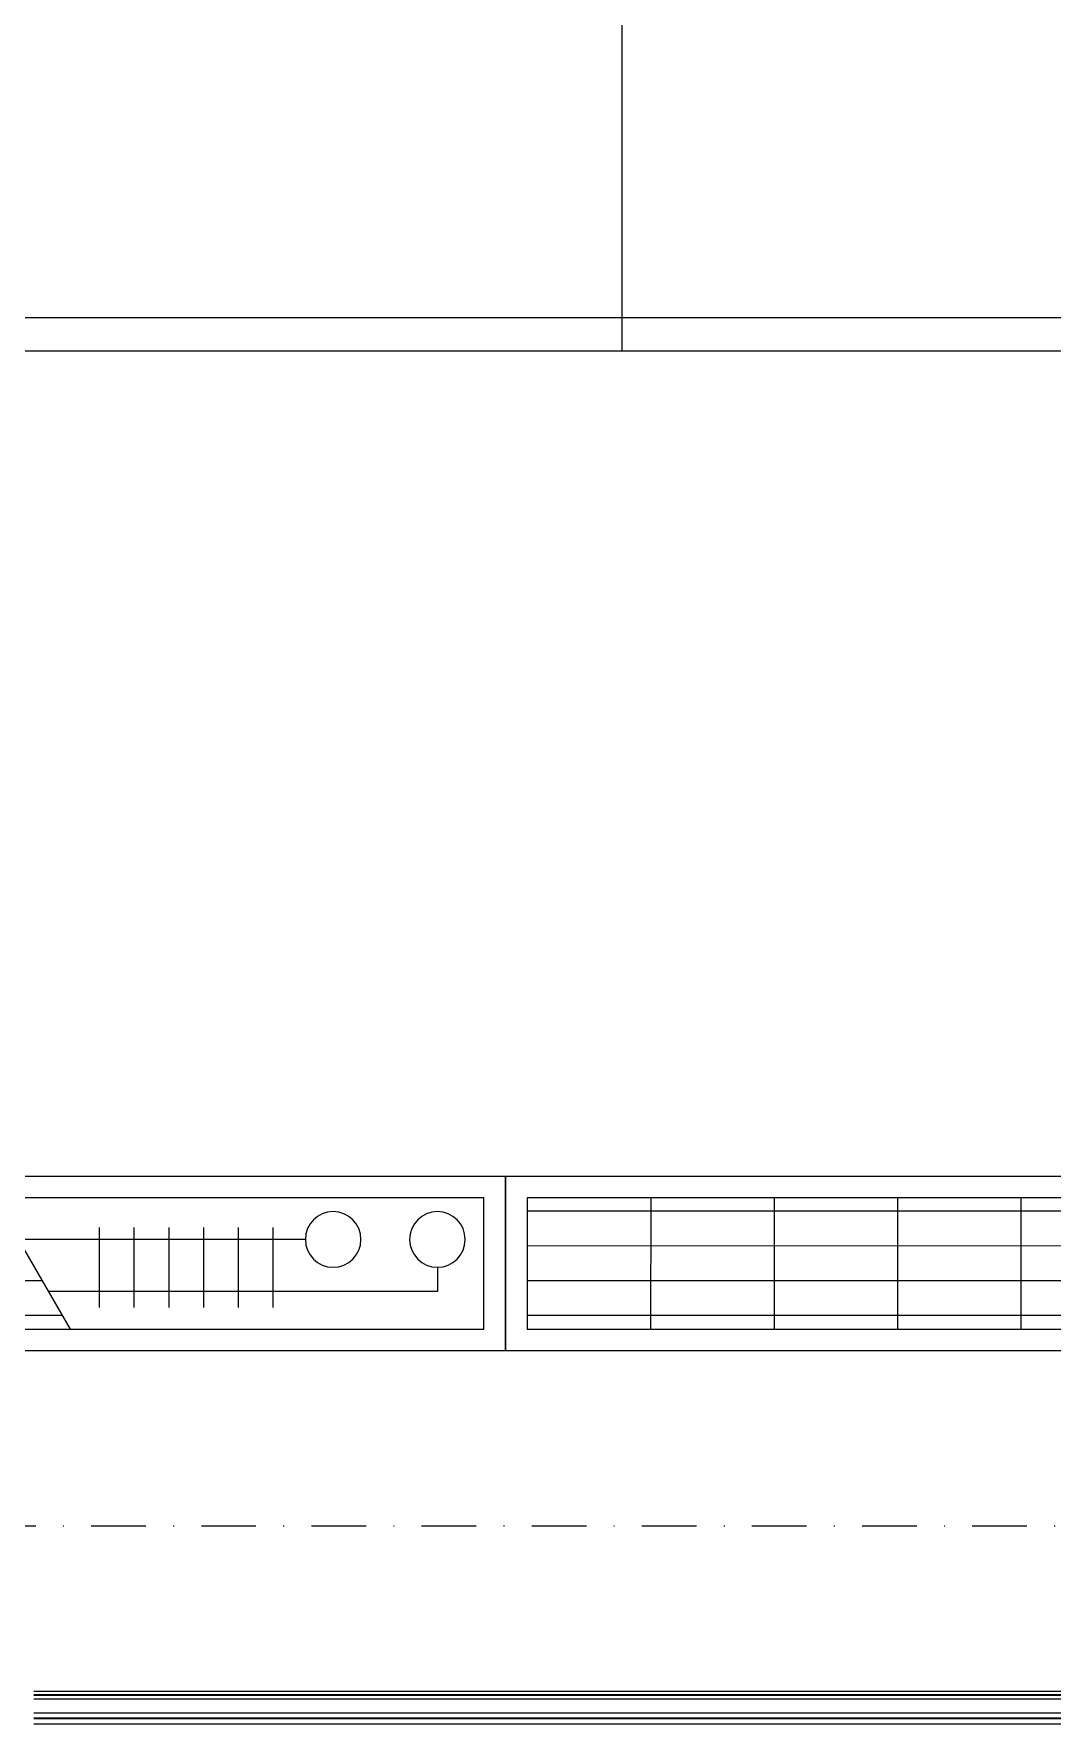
# Model space of a CAD drawing. Extents: x -1701 to 23780, y -363 to 7742.
# Drawn here: x 7463.5 to 7580, y 322.3 to 515.7 of the extents above; entities that cross this region are included whole.
import ezdxf

# ---------------------------------------------------------------- set-up
doc = ezdxf.new("R2010")
doc.units = 0
doc.header["$LTSCALE"] = 25
doc.header["$MEASUREMENT"] = 0
doc.linetypes.add('Audi$0$DASHDOT2', pattern=[0.5, 0.25, -0.125, 0, -0.125])
doc.layers.get('0').update_dxf_attribs({"color": 9, "lineweight": 9})
for name, color, linetype, lineweight in [('Audi$0$05', 8, 'Continuous', 9), ('Audi$0$10', 8, 'Continuous', 9), ('Audi$0$15', 8, 'Continuous', 9), ('Audi$0$24', 8, 'Audi$0$DASHDOT2', 9), ('Audi$0$32', 8, 'Continuous', 9)]:
    doc.layers.add(name, color=color, linetype=linetype, lineweight=lineweight)

# ---------------------------------------------------------------- blocks, each defined once
blk = doc.blocks.new('Audi$0$p-audi-highlight_platform')
for p, q in [((510.3, 0), (510.3, 307.6)), ((660.6, 3.8), (0, 3.8))]:
    blk.add_line(p, q)
blk.add_lwpolyline([(0, 307.6), (660.6, 307.6), (660.6, 0), (0, 0)], close=True)
blk = doc.blocks.new('Audi$0$p-konvektor_audi')
for p, q in [((250, 89.48), (0, 89.47)), ((250, 89.47), (0, 89.48)), ((0, 89.48), (0, 69.47)), ((250, 69.47), (250, 89.47)), ((199.29, 85.44), (2.49, 85.42)), ((16.61, 71.95), (16.6, 86.99)), ((30.73, 71.95), (30.72, 86.99)), ((44.85, 71.95), (44.84, 86.99)), ((58.96, 71.95), (58.96, 86.99)), ((191.48, 71.95), (200.19, 86.99)), ((203.55, 84.5), (203.55, 75.36)), ((207.52, 84.5), (207.52, 75.36)), ((211.5, 84.5), (211.5, 75.36)), ((215.48, 84.5), (215.48, 75.36)), ((219.45, 84.5), (219.45, 75.36)), ((223.43, 84.5), (223.43, 75.36)), ((196.99, 81.46), (2.49, 81.45)), ((242.21, 82.69), (197.7, 82.69)), ((242.21, 79.91), (242.21, 82.69)), ((194.68, 77.48), (2.49, 77.47)), ((227.1, 76.72), (194.25, 76.73)), ((192.38, 73.51), (2.49, 73.49)), ((0, 69.47), (250, 69.47))]:
    blk.add_line(p, q)
for points in [[(250, 89.47), (0, 89.47), (0, 69.47), (250, 69.47)], [(247.51, 86.99), (247.51, 71.95), (2.49, 71.95), (2.49, 86.99)]]:
    blk.add_lwpolyline(points, close=True)
for centre in [(230.28, 76.72), (242.21, 76.72)]:
    blk.add_circle(centre, 3.18)
blk = doc.blocks.new('*U4857')
at = {"layer": 'Audi$0$15'}
for p, q in [((-1.47, -18.95), (-170.63, -18.95)), ((-1.47, -19.35), (-170.63, -19.35)), ((-1.47, -19.42), (-170.63, -19.42)), ((-1.47, -19.82), (-170.63, -19.82)), ((-1.47, -21.42), (-170.63, -21.42)), ((-1.47, -22.02), (-170.63, -22.02)), ((-1.47, -22.1), (-170.63, -22.1)), ((-1.47, -22.7), (-170.63, -22.7))]:
    blk.add_line(p, q, dxfattribs=at)
blk = doc.blocks.new('Audi')
at = {"layer": 'Audi$0$24'}
blk.add_lwpolyline([(6827.5, 345), (11027.5, 345)], dxfattribs=at)
at = {"layer": 'Audi$0$05', "xscale": -1}
blk.add_blockref('Audi$0$p-audi-highlight_platform', (8041.16, 479.43), dxfattribs=at)
at = {"layer": 'Audi$0$10'}
blk.add_blockref('*U4857', (7634.17, 345), dxfattribs=at)
at = {"layer": 'Audi$0$32', "xscale": -1, "rotation": 180}
for p in [(7267.5, 454.48), (7517.5, 454.48)]:
    blk.add_blockref('Audi$0$p-konvektor_audi', p, dxfattribs=at)

msp = doc.modelspace()

# ---------------------------------------------------------------- block references
at = {"color": 6}
msp.add_blockref('Audi', (0, 0), dxfattribs=at)

doc.saveas('drawing.dxf')
